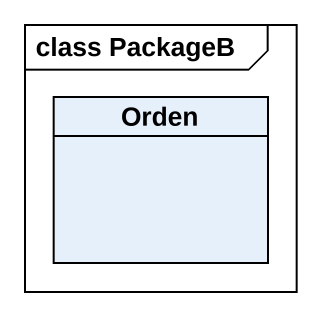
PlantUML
@startuml
mainframe class PackageB
hide circle
hide empty members
class Orden
@enduml
